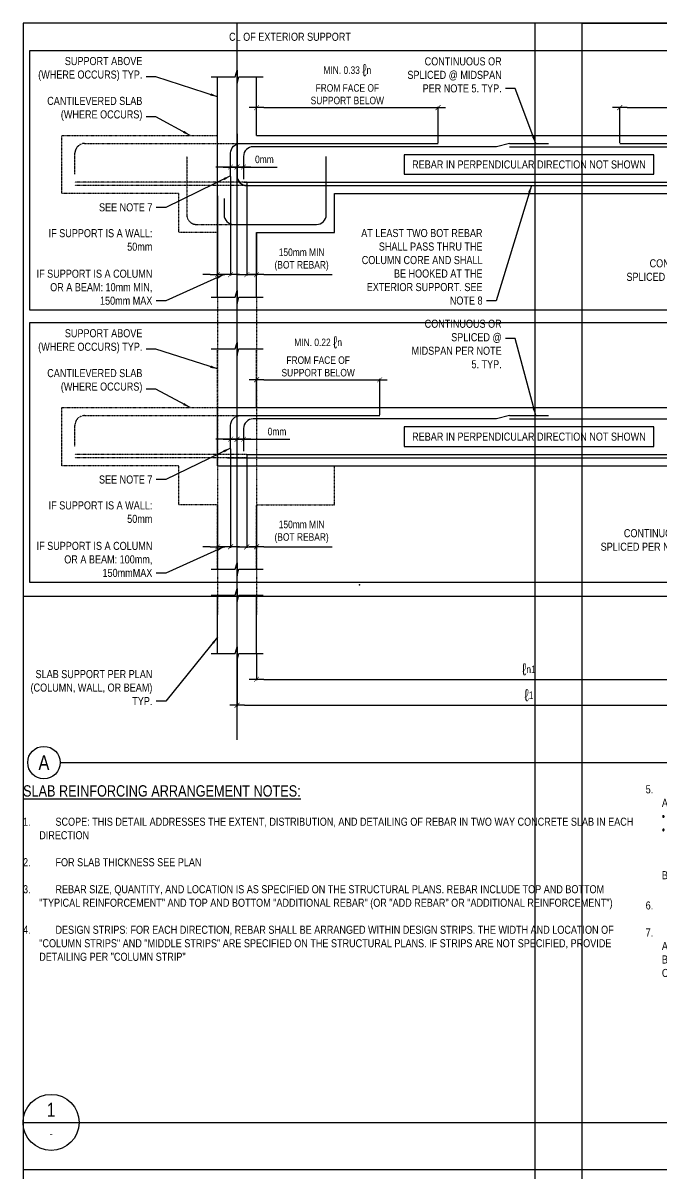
# Model space of a CAD drawing. Header units: millimetres. Extents: x 2010 to 89904, y -16050 to 57150.
# Drawn here: x 2250 to 22634, y 20403 to 57150 of the extents above; entities that cross this region are included whole.
import ezdxf
from ezdxf.enums import TextEntityAlignment as Align

# ---------------------------------------------------------------- set-up
doc = ezdxf.new("R2010")
doc.units = ezdxf.units.MM
for name, pattern in [('CENTER2', [1.125, 0.75, -0.125, 0.125, -0.125]), ('DOT2', [0.125, 0, -0.125]), ('HIDDEN2', [0.1875, 0.125, -0.0625])]:
    doc.linetypes.add(name, pattern=pattern)
doc.layers.add('NPLT-JLA', color=193, linetype='Continuous', plot=False)
for name, color, linetype in [('S-G-BREK', 2, 'Continuous'), ('S-G-CNTR', 1, 'CENTER2'), ('S-G-DIMS', 1, 'Continuous'), ('S-G-DOTS', 2, 'DOT2'), ('S-G-HDN2', 1, 'HIDDEN2'), ('S-G-LEDR', 2, 'Continuous'), ('S-G-MEDM', 3, 'Continuous'), ('S-G-RBAR', 7, 'Continuous'), ('S-G-STTL', 4, 'Continuous'), ('S-G-TEXT', 3, 'Continuous'), ('S-G-TITLREF', 4, 'Continuous')]:
    doc.layers.add(name, color=color, linetype=linetype)
doc.styles.add('ARIAL', font='arial.ttf', dxfattribs={"width": 0.8})
doc.dimstyles.new('ARIALDIMS', dxfattribs={"dimscale": 12, "dimtxt": 20, "dimasz": 19.5, "dimexe": 2.25, "dimexo": 1.75, "dimgap": 10, "dimtad": 1, "dimzin": 3, "dimdsep": 46, "dimtxsty": 'ARIAL', "dimblk1": 'nyatick', "dimblk2": 'nyatick', "dimsah": 1, "dimcen": 2.25, "dimclrd": 1, "dimclre": 1, "dimclrt": 2, "dimadec": 0, "dimazin": 0, "dimtfac": 1, "dimtmove": 0, "dimatfit": 3, "dimfxl": 1, "dimfrac": 2, "dimtolj": 1, "dimtzin": 0, "dimarcsym": 0})

# ---------------------------------------------------------------- blocks, each defined once
blk = doc.blocks.new('nyatick')
at = {"layer": 'S-G-DIMS'}
blk.add_line((-1.01, 0), (1, 0), dxfattribs=at)
at = {"layer": 'S-G-DIMS', "const_width": 0.08}
blk.add_lwpolyline([(0.34, 0.34), (-0.34, -0.34)], dxfattribs=at)
blk = doc.blocks.new('*D556')
at = {"layer": 'Defpoints', "color": 0, "transparency": 16777216}
for p in [(9389, 52064), (9699, 50460), (9389, 49117)]:
    blk.add_point(p, dxfattribs=at)
at = {"layer": 'S-G-DIMS', "color": 1, "lineweight": -2, "transparency": 16777216}
for p, q in [((9389, 52043), (9389, 49090)), ((9699, 50439), (9699, 49090)), ((9155, 49117), (8921, 49117)), ((9389, 49117), (9699, 49117)), ((9933, 49117), (12110, 49117))]:
    blk.add_line(p, q, dxfattribs=at)
at = {"layer": 'S-G-DIMS', "color": 1, "lineweight": -2, "transparency": 16777216, "xscale": 234, "yscale": 234, "zscale": 234}
blk.add_blockref('nyatick', (9389, 49117), dxfattribs=at)
at = {"layer": 'S-G-DIMS', "color": 1, "lineweight": -2, "transparency": 16777216, "xscale": 234, "yscale": 234, "zscale": 234, "rotation": 180}
blk.add_blockref('nyatick', (9699, 49117), dxfattribs=at)
at = {"layer": 'S-G-DIMS', "color": 2, "transparency": 16777216, "insert": (11138, 49595), "char_height": 240, "attachment_point": 5, "style": 'ARIAL'}
blk.add_mtext('\\A1;150mm MIN\\P(BOT REBAR)', dxfattribs=at)
blk = doc.blocks.new('*D558')
at = {"layer": 'Defpoints', "color": 0, "transparency": 16777216}
for p in [(9699, 37022), (27080, 37022), (27080, 36194)]:
    blk.add_point(p, dxfattribs=at)
at = {"layer": 'S-G-DIMS', "color": 1, "lineweight": -2, "transparency": 16777216}
for p, q in [((9699, 37001), (9699, 36167)), ((27080, 37001), (27080, 36167)), ((9933, 36194), (26846, 36194))]:
    blk.add_line(p, q, dxfattribs=at)
at = {"layer": 'S-G-DIMS', "color": 1, "lineweight": -2, "transparency": 16777216, "xscale": 234, "yscale": 234, "zscale": 234, "rotation": 180}
blk.add_blockref('nyatick', (9699, 36194), dxfattribs=at)
at = {"layer": 'S-G-DIMS', "color": 1, "lineweight": -2, "transparency": 16777216, "xscale": 234, "yscale": 234, "zscale": 234}
blk.add_blockref('nyatick', (27080, 36194), dxfattribs=at)
at = {"layer": 'S-G-DIMS', "color": 2, "transparency": 16777216, "insert": (18389, 36512), "char_height": 240, "attachment_point": 5, "style": 'ARIAL'}
blk.add_mtext('\\A1;{\\fArial|b0|i0|c0|p34;\\H1.6x;ℓ\\H0.625x;n1 }', dxfattribs=at)
blk = doc.blocks.new('*D560')
at = {"layer": 'Defpoints', "color": 0, "transparency": 16777216}
for p in [(9078, 37022), (27701, 37022), (27701, 35366)]:
    blk.add_point(p, dxfattribs=at)
at = {"layer": 'S-G-DIMS', "color": 1, "lineweight": -2, "transparency": 16777216}
for p, q in [((9078, 37001), (9078, 35339)), ((27701, 37001), (27701, 35339)), ((9312, 35366), (27467, 35366))]:
    blk.add_line(p, q, dxfattribs=at)
at = {"layer": 'S-G-DIMS', "color": 1, "lineweight": -2, "transparency": 16777216, "xscale": 234, "yscale": 234, "zscale": 234, "rotation": 180}
blk.add_blockref('nyatick', (9078, 35366), dxfattribs=at)
at = {"layer": 'S-G-DIMS', "color": 1, "lineweight": -2, "transparency": 16777216, "xscale": 234, "yscale": 234, "zscale": 234}
blk.add_blockref('nyatick', (27701, 35366), dxfattribs=at)
at = {"layer": 'S-G-DIMS', "color": 2, "transparency": 16777216, "insert": (18389, 35685), "char_height": 240, "attachment_point": 5, "style": 'ARIAL'}
blk.add_mtext('\\A1;{\\fArial|b0|i0|c0|p34;\\H1.6x;ℓ\\H0.625x;1 }', dxfattribs=at)
blk = doc.blocks.new('*D617')
at = {"layer": 'Defpoints', "color": 0, "transparency": 16777216}
for p in [(9389, 43373), (9699, 41770), (9389, 40426)]:
    blk.add_point(p, dxfattribs=at)
at = {"layer": 'S-G-DIMS', "color": 1, "lineweight": -2, "transparency": 16777216}
for p, q in [((9389, 43352), (9389, 40399)), ((9699, 41749), (9699, 40399)), ((9155, 40426), (8921, 40426)), ((9389, 40426), (9699, 40426)), ((9933, 40426), (12110, 40426))]:
    blk.add_line(p, q, dxfattribs=at)
at = {"layer": 'S-G-DIMS', "color": 1, "lineweight": -2, "transparency": 16777216, "xscale": 234, "yscale": 234, "zscale": 234}
blk.add_blockref('nyatick', (9389, 40426), dxfattribs=at)
at = {"layer": 'S-G-DIMS', "color": 1, "lineweight": -2, "transparency": 16777216, "xscale": 234, "yscale": 234, "zscale": 234, "rotation": 180}
blk.add_blockref('nyatick', (9699, 40426), dxfattribs=at)
at = {"layer": 'S-G-DIMS', "color": 2, "transparency": 16777216, "insert": (11138, 40904), "char_height": 240, "attachment_point": 5, "style": 'ARIAL'}
blk.add_mtext('\\A1;150mm MIN\\P(BOT REBAR)', dxfattribs=at)
blk = doc.blocks.new('*D620')
at = {"layer": 'Defpoints', "color": 0, "transparency": 16777216}
for p in [(15493, 54450), (9699, 53564), (15493, 53305)]:
    blk.add_point(p, dxfattribs=at)
at = {"layer": 'S-G-DIMS', "color": 1, "lineweight": -2, "transparency": 16777216}
for p, q in [((9699, 53585), (9699, 54477)), ((9933, 54450), (15259, 54450)), ((15493, 53326), (15493, 54477))]:
    blk.add_line(p, q, dxfattribs=at)
at = {"layer": 'S-G-DIMS', "color": 1, "lineweight": -2, "transparency": 16777216, "xscale": 234, "yscale": 234, "zscale": 234, "rotation": 180}
blk.add_blockref('nyatick', (9699, 54450), dxfattribs=at)
at = {"layer": 'S-G-DIMS', "color": 1, "lineweight": -2, "transparency": 16777216, "xscale": 234, "yscale": 234, "zscale": 234}
blk.add_blockref('nyatick', (15493, 54450), dxfattribs=at)
at = {"layer": 'S-G-DIMS', "color": 2, "transparency": 16777216, "insert": (12596, 55195), "char_height": 240, "width": 2903.69, "attachment_point": 5, "style": 'ARIAL'}
blk.add_mtext('\\A1;MIN. 0.33 {\\H1.6x;ℓ}n\\PFROM FACE OF SUPPORT BELOW', dxfattribs=at)
blk = doc.blocks.new('*D621')
at = {"layer": 'Defpoints', "color": 0, "transparency": 16777216}
for p in [(27080, 54450), (21286, 53305), (27080, 53564)]:
    blk.add_point(p, dxfattribs=at)
at = {"layer": 'S-G-DIMS', "color": 1, "lineweight": -2, "transparency": 16777216}
for p, q in [((21286, 53326), (21286, 54477)), ((21520, 54450), (26846, 54450)), ((27080, 53585), (27080, 54477))]:
    blk.add_line(p, q, dxfattribs=at)
at = {"layer": 'S-G-DIMS', "color": 1, "lineweight": -2, "transparency": 16777216, "xscale": 234, "yscale": 234, "zscale": 234, "rotation": 180}
blk.add_blockref('nyatick', (21286, 54450), dxfattribs=at)
at = {"layer": 'S-G-DIMS', "color": 1, "lineweight": -2, "transparency": 16777216, "xscale": 234, "yscale": 234, "zscale": 234}
blk.add_blockref('nyatick', (27080, 54450), dxfattribs=at)
at = {"layer": 'S-G-DIMS', "color": 2, "transparency": 16777216, "insert": (24183, 55195), "char_height": 240, "width": 3000.59, "attachment_point": 5, "style": 'ARIAL'}
blk.add_mtext('\\A1;MIN. 0.33 {\\H1.6x;ℓ}n\\PFROM FACE OF SUPPORT BELOW', dxfattribs=at)
blk = doc.blocks.new('*D625')
at = {"layer": 'Defpoints', "color": 0, "transparency": 16777216}
for p in [(9078, 52553), (8871, 52323), (9078, 52323)]:
    blk.add_point(p, dxfattribs=at)
at = {"layer": 'S-G-DIMS', "color": 1, "lineweight": -2, "transparency": 16777216}
for p, q in [((8637, 52553), (8403, 52553)), ((8871, 52344), (8871, 52580)), ((8871, 52553), (9078, 52553)), ((9078, 52344), (9078, 52580)), ((9312, 52553), (10354, 52553))]:
    blk.add_line(p, q, dxfattribs=at)
at = {"layer": 'S-G-DIMS', "color": 1, "lineweight": -2, "transparency": 16777216, "xscale": 234, "yscale": 234, "zscale": 234}
blk.add_blockref('nyatick', (8871, 52553), dxfattribs=at)
at = {"layer": 'S-G-DIMS', "color": 1, "lineweight": -2, "transparency": 16777216, "xscale": 234, "yscale": 234, "zscale": 234, "rotation": 180}
blk.add_blockref('nyatick', (9078, 52553), dxfattribs=at)
at = {"layer": 'S-G-DIMS', "color": 2, "transparency": 16777216, "insert": (9950, 52795), "char_height": 240, "attachment_point": 5, "style": 'ARIAL'}
blk.add_mtext('\\A1;0mm', dxfattribs=at)
blk = doc.blocks.new('*D626')
at = {"layer": 'Defpoints', "color": 0, "transparency": 16777216}
for p in [(9285, 52553), (9285, 52553), (9078, 52323)]:
    blk.add_point(p, dxfattribs=at)
at = {"layer": 'S-G-DIMS', "color": 1, "lineweight": -2, "transparency": 16777216}
for p, q in [((8844, 52553), (8610, 52553)), ((9078, 52344), (9078, 52580)), ((9078, 52553), (9285, 52553)), ((9285, 52574), (9285, 52580)), ((9519, 52553), (9753, 52553))]:
    blk.add_line(p, q, dxfattribs=at)
at = {"layer": 'S-G-DIMS', "color": 1, "lineweight": -2, "transparency": 16777216, "xscale": 234, "yscale": 234, "zscale": 234}
blk.add_blockref('nyatick', (9078, 52553), dxfattribs=at)
at = {"layer": 'S-G-DIMS', "color": 1, "lineweight": -2, "transparency": 16777216, "xscale": 234, "yscale": 234, "zscale": 234, "rotation": 180}
blk.add_blockref('nyatick', (9285, 52553), dxfattribs=at)
blk = doc.blocks.new('*D627')
at = {"layer": 'Defpoints', "color": 0, "transparency": 16777216}
for p in [(8871, 52271), (8457, 51650), (8457, 49117)]:
    blk.add_point(p, dxfattribs=at)
at = {"layer": 'S-G-DIMS', "color": 1, "lineweight": -2, "transparency": 16777216}
for p, q in [((8871, 52250), (8871, 49090)), ((8457, 51629), (8457, 49090)), ((8223, 49117), (7989, 49117)), ((8871, 49117), (8457, 49117)), ((9105, 49117), (9339, 49117))]:
    blk.add_line(p, q, dxfattribs=at)
at = {"layer": 'S-G-DIMS', "color": 1, "lineweight": -2, "transparency": 16777216, "xscale": 234, "yscale": 234, "zscale": 234}
blk.add_blockref('nyatick', (8457, 49117), dxfattribs=at)
at = {"layer": 'S-G-DIMS', "color": 1, "lineweight": -2, "transparency": 16777216, "xscale": 234, "yscale": 234, "zscale": 234, "rotation": 180}
blk.add_blockref('nyatick', (8871, 49117), dxfattribs=at)
blk = doc.blocks.new('*D628')
at = {"layer": 'Defpoints', "color": 0, "transparency": 16777216}
for p in [(13630, 45759), (9699, 44874), (13630, 44615)]:
    blk.add_point(p, dxfattribs=at)
at = {"layer": 'S-G-DIMS', "color": 1, "lineweight": -2, "transparency": 16777216}
for p, q in [((9699, 44895), (9699, 45786)), ((9933, 45759), (13396, 45759)), ((13630, 44636), (13630, 45786))]:
    blk.add_line(p, q, dxfattribs=at)
at = {"layer": 'S-G-DIMS', "color": 1, "lineweight": -2, "transparency": 16777216, "xscale": 234, "yscale": 234, "zscale": 234, "rotation": 180}
blk.add_blockref('nyatick', (9699, 45759), dxfattribs=at)
at = {"layer": 'S-G-DIMS', "color": 1, "lineweight": -2, "transparency": 16777216, "xscale": 234, "yscale": 234, "zscale": 234}
blk.add_blockref('nyatick', (13630, 45759), dxfattribs=at)
at = {"layer": 'S-G-DIMS', "color": 2, "transparency": 16777216, "insert": (11665, 46505), "char_height": 240, "width": 2482.81, "attachment_point": 5, "style": 'ARIAL'}
blk.add_mtext('\\A1;MIN. 0.22 {\\H1.6x;ℓ}n\\PFROM FACE OF SUPPORT BELOW', dxfattribs=at)
blk = doc.blocks.new('*D606')
at = {"layer": 'Defpoints', "color": 0, "transparency": 16777216}
for p in [(9078, 43862), (8871, 43632), (9078, 43632)]:
    blk.add_point(p, dxfattribs=at)
at = {"layer": 'S-G-DIMS', "color": 1, "lineweight": -2, "transparency": 16777216}
for p, q in [((8637, 43862), (8403, 43862)), ((8871, 43653), (8871, 43889)), ((8871, 43862), (9078, 43862)), ((9078, 43653), (9078, 43889)), ((9312, 43862), (10758, 43862))]:
    blk.add_line(p, q, dxfattribs=at)
at = {"layer": 'S-G-DIMS', "color": 1, "lineweight": -2, "transparency": 16777216, "xscale": 234, "yscale": 234, "zscale": 234}
blk.add_blockref('nyatick', (8871, 43862), dxfattribs=at)
at = {"layer": 'S-G-DIMS', "color": 1, "lineweight": -2, "transparency": 16777216, "xscale": 234, "yscale": 234, "zscale": 234, "rotation": 180}
blk.add_blockref('nyatick', (9078, 43862), dxfattribs=at)
at = {"layer": 'S-G-DIMS', "color": 2, "transparency": 16777216, "insert": (10354, 44105), "char_height": 240, "attachment_point": 5, "style": 'ARIAL'}
blk.add_mtext('\\A1;0mm', dxfattribs=at)
blk = doc.blocks.new('*D607')
at = {"layer": 'Defpoints', "color": 0, "transparency": 16777216}
for p in [(9285, 43862), (9285, 43862), (9078, 43632)]:
    blk.add_point(p, dxfattribs=at)
at = {"layer": 'S-G-DIMS', "color": 1, "lineweight": -2, "transparency": 16777216}
for p, q in [((8844, 43862), (8610, 43862)), ((9078, 43653), (9078, 43889)), ((9078, 43862), (9285, 43862)), ((9285, 43883), (9285, 43889)), ((9519, 43862), (9753, 43862))]:
    blk.add_line(p, q, dxfattribs=at)
at = {"layer": 'S-G-DIMS', "color": 1, "lineweight": -2, "transparency": 16777216, "xscale": 234, "yscale": 234, "zscale": 234}
blk.add_blockref('nyatick', (9078, 43862), dxfattribs=at)
at = {"layer": 'S-G-DIMS', "color": 1, "lineweight": -2, "transparency": 16777216, "xscale": 234, "yscale": 234, "zscale": 234, "rotation": 180}
blk.add_blockref('nyatick', (9285, 43862), dxfattribs=at)
blk = doc.blocks.new('*D608')
at = {"layer": 'Defpoints', "color": 0, "transparency": 16777216}
for p in [(8871, 43580), (8457, 41770), (8457, 40426)]:
    blk.add_point(p, dxfattribs=at)
at = {"layer": 'S-G-DIMS', "color": 1, "lineweight": -2, "transparency": 16777216}
for p, q in [((8871, 43559), (8871, 40399)), ((8457, 41749), (8457, 40399)), ((8223, 40426), (7989, 40426)), ((8871, 40426), (8457, 40426)), ((9105, 40426), (9339, 40426))]:
    blk.add_line(p, q, dxfattribs=at)
at = {"layer": 'S-G-DIMS', "color": 1, "lineweight": -2, "transparency": 16777216, "xscale": 234, "yscale": 234, "zscale": 234}
blk.add_blockref('nyatick', (8457, 40426), dxfattribs=at)
at = {"layer": 'S-G-DIMS', "color": 1, "lineweight": -2, "transparency": 16777216, "xscale": 234, "yscale": 234, "zscale": 234, "rotation": 180}
blk.add_blockref('nyatick', (8871, 40426), dxfattribs=at)

msp = doc.modelspace()

# ---------------------------------------------------------------- linework, layer by layer
at = {"layer": 'NPLT-JLA'}
for p, q in [((2250, 57150), (2250, -16050)), ((89875, 57150), (2250, 57150)), ((18575, 57150), (18575, -16050)), ((20075, 57150), (20075, -16050)), ((20075, 57150), (89875, 57150)), ((2250, 38850), (89875, 38850)), ((2250, 38850), (72050, 38850)), ((20075, 38850), (89875, 38850)), ((2250, 20550), (89875, 20550)), ((2250, 20550), (72050, 20550))]:
    msp.add_line(p, q, dxfattribs=at)
msp.add_point((12986.707, 39210.703), dxfattribs=at)
at = {"layer": 'S-G-BREK'}
for points in [[(8250.529, 55437.01), (9022.746, 55437.01), (9078.188, 55643.925), (9078.188, 55230.095), (9133.631, 55437.01), (9905.848, 55437.01)], [(8250.529, 48401.907), (9022.746, 48401.907), (9078.188, 48608.822), (9078.188, 48194.992), (9133.631, 48401.907), (9905.848, 48401.907)], [(8250.529, 46746.589), (9022.746, 46746.589), (9078.188, 46953.503), (9078.188, 46539.674), (9133.631, 46746.589), (9905.848, 46746.589)], [(8250.529, 39711.485), (9022.746, 39711.485), (9078.188, 39918.4), (9078.188, 39504.57), (9133.631, 39711.485), (9905.848, 39711.485)], [(8250.529, 38883.826), (9022.746, 38883.826), (9078.188, 39090.741), (9078.188, 38676.911), (9133.631, 38883.826), (9905.848, 38883.826)], [(8250.529, 37021.593), (9022.746, 37021.593), (9078.188, 37228.508), (9078.188, 36814.678), (9133.631, 37021.593), (9905.848, 37021.593)]]:
    msp.add_lwpolyline(points, dxfattribs=at)
at = {"layer": 'S-G-CNTR'}
msp.add_line((9078.188, 34262.398), (9078.188, 57150), dxfattribs=at)
at = {"layer": 'S-G-DIMS'}
for points in [[(14409.223, 52322.523), (22369.486, 52322.523), (22369.486, 52943.268), (14409.223, 52943.268)], [(14409.223, 43632.102), (22369.486, 43632.102), (22369.486, 44252.846), (14409.223, 44252.846)]]:
    msp.add_lwpolyline(points, close=True, dxfattribs=at)
at = {"layer": 'S-G-DOTS'}
for p, q in [((8457.444, 48401.907), (8457.444, 38263.082)), ((9698.933, 48401.907), (9698.933, 38263.082))]:
    msp.add_line(p, q, dxfattribs=at)
at = {"layer": 'S-G-HDN2'}
for p, q in [((3491.489, 51701.779), (3491.489, 53564.012)), ((3491.489, 53564.012), (8457.444, 53564.012)), ((9388.561, 52063.88), (3905.318, 52063.88)), ((9388.561, 51960.422), (3905.318, 51960.422)), ((7215.955, 51701.779), (3491.489, 51701.779)), ((7215.955, 50460.29), (7215.955, 51701.779)), ((8457.444, 50460.29), (7215.955, 50460.29)), ((8457.444, 50460.29), (7215.955, 50460.29)), ((8457.444, 44873.59), (8457.444, 46746.589)), ((9698.933, 44873.59), (9698.933, 46746.589)), ((3491.489, 43011.357), (3491.489, 44873.59)), ((3491.489, 44873.59), (8457.444, 44873.59)), ((9388.561, 43373.458), (3905.318, 43373.458)), ((7215.955, 43011.357), (3491.489, 43011.357)), ((9388.561, 43270.001), (3905.318, 43270.001)), ((7215.955, 41769.868), (7215.955, 43011.357)), ((12181.911, 41769.868), (12181.911, 43011.357)), ((8457.444, 41769.868), (7215.955, 41769.868)), ((8457.444, 41769.868), (7215.955, 41769.868)), ((8457.444, 39711.485), (8457.444, 41769.868)), ((9698.933, 39711.485), (9698.933, 41769.868)), ((9698.933, 41769.868), (12181.911, 41769.868))]:
    msp.add_line(p, q, dxfattribs=at)
for points in [[(3905.318, 52322.523), (3905.318, 52994.996, -0.414213562), (4215.691, 53305.369), (9181.646, 53305.369)], [(7474.599, 52891.539), (7474.599, 51029.306, 0.414213562), (7784.971, 50718.934), (8974.731, 50718.934)], [(3905.318, 43632.102), (3905.318, 44304.575, -0.414213562), (4215.691, 44614.947), (9181.646, 44614.947)]]:
    msp.add_lwpolyline(points, format="xyb", dxfattribs=at)
at = {"layer": 'S-G-MEDM'}
for p, q in [((8457.444, 48401.907), (8457.444, 55437.01)), ((9698.933, 53564.012), (9698.933, 55437.01)), ((9698.933, 53564.012), (27079.776, 53564.012)), ((12181.911, 51701.779), (24596.799, 51701.779)), ((12181.911, 50460.29), (12181.911, 51701.779)), ((9698.933, 48401.907), (9698.933, 50460.29)), ((9698.933, 50460.29), (12181.911, 50460.29)), ((8457.444, 43011.357), (8457.444, 44873.59)), ((8457.444, 44873.59), (52944.127, 44873.59)), ((8457.444, 43011.357), (52944.127, 43011.357)), ((8457.444, 37021.593), (8457.444, 38883.826)), ((9698.933, 37021.593), (9698.933, 38883.826))]:
    msp.add_line(p, q, dxfattribs=at)
for points in [[(2456.915, 47988.077), (54185.615, 47988.077), (54185.615, 56264.669), (2456.915, 56264.669)], [(2456.915, 39297.656), (54185.615, 39297.656), (54185.615, 47574.248), (2456.915, 47574.248)]]:
    msp.add_lwpolyline(points, close=True, dxfattribs=at)
at = {"layer": 'S-G-RBAR', "color": 6}
for p, q in [((9078.188, 53615.741), (9078.188, 52270.795)), ((17768.61, 53305.369), (17354.781, 53201.911)), ((17768.61, 53305.369), (19010.099, 53305.369)), ((21286.162, 53305.369), (34114.88, 53305.369)), ((17354.781, 53201.911), (9595.475, 53201.911)), ((17768.61, 53201.911), (35977.113, 53201.911)), ((9285.103, 52891.539), (9285.103, 52167.337)), ((9285.103, 52063.88), (28321.265, 52063.88)), ((9388.561, 51960.422), (26665.947, 51960.422)), ((17354.781, 44511.489), (9595.475, 44511.489)), ((17768.61, 44614.947), (17354.781, 44511.489)), ((17768.61, 44614.947), (19010.099, 44614.947)), ((17768.61, 44511.489), (35977.113, 44511.489)), ((9285.103, 44201.117), (9285.103, 43476.915)), ((9388.561, 43373.458), (24907.171, 43373.458)), ((8767.816, 43270.001), (26976.319, 43270.001))]:
    msp.add_line(p, q, dxfattribs=at)
for points in [[(8871.274, 52270.795), (8871.274, 52994.996, -0.414213562), (9181.646, 53305.369), (15492.547, 53305.369)], [(8664.359, 51546.593), (8664.359, 51029.306, 0.414213562), (8974.731, 50718.934), (11612.895, 50718.934, 0.414213562), (11923.267, 51029.306), (11923.267, 52891.539)], [(8871.274, 43580.373), (8871.274, 44304.575, -0.414213562), (9181.646, 44614.947), (13630.314, 44614.947)]]:
    msp.add_lwpolyline(points, format="xyb", dxfattribs=at)
for centre, start, end in [((9595.475, 52891.539), 90, 180), ((9388.561, 52270.795), 180, 270), ((9595.475, 44201.117), 90, 180)]:
    msp.add_arc(centre, 310.372, start, end, dxfattribs=at)
at = {"layer": 'S-G-STTL'}
msp.add_line((3433.707, 33538.196), (69439.529, 33538.196), dxfattribs=at)
msp.add_circle((2916.42, 33538.196), 517.287, dxfattribs=at)
at = {"layer": 'S-G-TITLREF'}
msp.add_line((2250, 22050), (72050, 22050), dxfattribs=at)
msp.add_circle((3145.884, 22050), 895.884, dxfattribs=at)

# ---------------------------------------------------------------- texts
at = {"layer": 'S-G-LEDR', "color": 3, "style": 'ARIAL'}
for s, insert, char_height, width, attachment_point in [('CL OF EXTERIOR SUPPORT', (10766.005, 56709.477), 258.64351, 4496.81253, 5), ('SUPPORT ABOVE (WHERE OCCURS) TYP.', (6057.232, 55297.633), 258.64351, 3393.40276, 9), ('CONTINUOUS OR SPLICED @ MIDSPAN PER NOTE 5. TYP.', (17520.114, 54931.051), 258.64351, 3471.41873, 9), ('CANTILEVERED SLAB (WHERE OCCURS)', (6057.232, 54025.549), 258.64351, 3600.31756, 9), ('REBAR IN PERPENDICULAR DIRECTION NOT SHOWN', (18389.355, 52632.895), 258.64351, 7960.26374, 5), ('SEE NOTE 7', (6375.971, 51132.523), 258.6435, 3919.05622, 9), ('IF SUPPORT IS A WALL:\\P50mm\\P\\PIF SUPPORT IS A COLUMN OR A BEAM: 10mm MIN, 150mm MAX', (6375.971, 48151.537), 258.64351, 3919.05622, 9), ('AT LEAST TWO BOT REBAR SHALL PASS THRU THE COLUMN CORE AND SHALL BE HOOKED AT THE EXTERIOR SUPPORT. SEE NOTE 8 ', (16909.819, 48155.96), 258.643511, 3923.94219, 9), ('CONTINUOUS OR SPLICED PER NOTE #5', (24696.722, 48913.742), 258.64351, 3293.16101, 9), ('CONTINUOUS OR SPLICED @ MIDSPAN PER NOTE 5. TYP.', (17520.114, 46122.783), 258.64351, 2997.89356, 9), ('SUPPORT ABOVE (WHERE OCCURS) TYP.', (6057.232, 46607.211), 258.64351, 3393.40276, 9), ('CANTILEVERED SLAB (WHERE OCCURS)', (6057.232, 45335.127), 258.64351, 3600.31756, 9), ('REBAR IN PERPENDICULAR DIRECTION NOT SHOWN', (18389.355, 43942.474), 258.64351, 7960.26374, 5), ('SEE NOTE 7', (6375.971, 42442.101), 258.6435, 3919.05622, 9), ('IF SUPPORT IS A WALL:\\P50mm\\P\\PIF SUPPORT IS A COLUMN OR A BEAM: 100mm, 150mmMAX', (6375.971, 39461.115), 258.64351, 3841.86445, 9), ('CONTINUOUS OR SPLICED PER NOTE #5', (23874.55, 40296.965), 258.64351, 3195.73605, 9), ('SLAB SUPPORT PER PLAN (COLUMN, WALL, OR BEAM)\\PTYP.', (6375.971, 35371.635), 258.64351, 4250.1199, 9)]:
    msp.add_mtext(s, dxfattribs=dict(at, insert=insert, char_height=char_height, width=width, attachment_point=attachment_point))
at = {"layer": 'S-G-STTL', "style": 'ARIAL', "width": 0.8}
msp.add_text('A', height=465.558, dxfattribs=at).set_placement((2916.42, 33538.196), align=Align.MIDDLE)
at = {"layer": 'S-G-TEXT', "char_height": 258.643511, "width": 19449.99142, "attachment_point": 1, "style": 'ARIAL'}
for s, insert in [('\\pxqj;{\\H1.4x;\\LSLAB REINFORCING ARRANGEMENT NOTES:\\P}\\P\\pi-2,l2,ql;1.^ISCOPE: THIS DETAIL ADDRESSES THE EXTENT, DISTRIBUTION, AND DETAILING OF REBAR IN TWO WAY CONCRETE SLAB IN EACH DIRECTION\\P\\pi0,l0;\\P\\pi-2,l2;2.^IFOR SLAB THICKNESS SEE PLAN\\P\\pi0,l0;\\P\\pi-2,l2;3.^IREBAR SIZE, QUANTITY, AND LOCATION IS AS SPECIFIED ON THE STRUCTURAL PLANS. REBAR INCLUDE TOP AND BOTTOM "TYPICAL REINFORCEMENT" AND TOP AND BOTTOM "ADDITIONAL REBAR" (OR "ADD REBAR" OR "ADDITIONAL REINFORCEMENT")\\P\\pi0,l0;\\P\\pi-2,l2;4.^IDESIGN STRIPS: FOR EACH DIRECTION, REBAR SHALL BE ARRANGED WITHIN DESIGN STRIPS. THE WIDTH AND LOCATION OF "COLUMN STRIPS" AND "MIDDLE STRIPS" ARE SPECIFIED ON THE STRUCTURAL PLANS. IF STRIPS ARE NOT SPECIFIED, PROVIDE DETAILING PER "COLUMN STRIP" ', (2250, 32813.994)), ('\\pxi-2,l2;5.^ISPLICE:\\P\\pi-3,l5;A.^IFULL SPAN REBAR SHALL EITHER BE:\\P\\pqj;{\\fSymbol|b0|i0|c2|p18;·^I}CONTINUOUS OVER MULTIPLE SPANS, OR\\P{\\fSymbol|b0|i0|c2|p18;·^I}SPLICED (AS NEEDED FOR ERECTION/TRANSPORTATION PURPOSES) ONLY AT LOCATIONS SHOWN ON THESE DETAILS. ALL SPLICES SHALL BE CLASS "B" LAP SPLICE, EXCEPT THAT A 6"+6" SPLICE CAN BE PROVIDED FOR BOTTOM REBAR AT MIDDLE STRIPS INTERIOR CONDITIONS (SEE DETAILS)\\P\\pq*;B.^IPARTIAL SPAN REBAR (E.G. {\\A1;\\C3;0.33 \\fArial|b0|i0|c0|p34;\\H1.6x;ℓ\\H0.625x;n}, {\\A1;\\C3;0.22 \\fArial|b0|i0|c0|p34;\\H1.6x;ℓ\\H0.625x;n}, ETC.) SHALL NOT BE SPLICED \\P\\pi0,l0,ql;\\P\\pi-2,l2,q*;6.^IALL REBAR SHALL BE CHAIRED UP\\P\\pi0,l0,ql,t2;\\P\\pi-2,l2,q*,tz;7.^IHOOKS:\\P\\pi-3,l5;A.^IPROVIDE STANDARD HOOKS AT ALL TOP REBAR EXTERIOR SUPPORTS\\PB.^IAT EACH COLUMN STRIP, PROVIDE STANDARD HOOKS AT BOTTOM TYPICAL REINFORCEMENT ENDS AT EXTERIOR SUPPORTS\\PC.^IAT SLAB EDGES, IF HOOKS EXCEED THE SLAB THICKNESS, HOOKS MAY BE SLIGHTLY SPUN AROUND THE REBAR AXIS AS NEEDED TO FIT THE HOOK WITHIN THE SLAB THICKNESS. DO NOT CUT THE LEG OF THE HOOK.', (22113.821, 32813.994))]:
    msp.add_mtext(s, dxfattribs=dict(at, insert=insert))
at = {"layer": 'S-G-TITLREF', "style": 'ARIAL', "width": 0.8}
for s, height, p in [('1', 447.942, (3145.884, 22453.472)), ('-', 248.857, (3145.884, 21687.733))]:
    msp.add_text(s, height=height, dxfattribs=at).set_placement(p, align=Align.MIDDLE)

# ---------------------------------------------------------------- dimensions: what is measured, and where the dimension line sits
at = {"layer": 'S-G-DIMS'}
for base, p1, p2, text, picture, middle in [((15492.547, 54449.735), (9698.933, 53564.012), (15492.547, 53305.369), 'MIN. 0.33 {\\H1.6x;ℓ}n\\PFROM FACE OF SUPPORT BELOW', '*D620', (12595.74, 55195.312)), ((27079.776, 54449.735), (21286.162, 53305.369), (27079.776, 53564.012), 'MIN. 0.33 {\\H1.6x;ℓ}n\\PFROM FACE OF SUPPORT BELOW', '*D621', (24182.969, 55195.312)), ((8457.444, 40426.287), (8871.274, 43580.373), (8457.444, 41769.868), ' ', '*D608', (8664.359, 40426.287)), ((27700.521, 35366.274), (9078.188, 37021.593), (27700.521, 37021.593), '{\\fArial|b0|i0|c0|p34;\\H1.6x;ℓ\\H0.625x;1 }', '*D560', (18389.355, 35684.692)), ((27079.776, 36193.934), (9698.933, 37021.593), (27079.776, 37021.593), '{\\fArial|b0|i0|c0|p34;\\H1.6x;ℓ\\H0.625x;n1 }', '*D558', (18389.355, 36512.351))]:
    dim = msp.add_linear_dim(base=base, p1=p1, p2=p2, text=text, dimstyle='ARIALDIMS', dxfattribs=at)
    dim.commit()
    dim.dimension.update_dxf_attribs({"geometry": picture, "text_midpoint": middle})
for base, p1, p2, text, picture, middle in [((9078.188, 52552.501), (8871.274, 52322.523), (9078.188, 52322.523), '0mm', '*D625', (9949.997, 52552.501)), ((8457.444, 49116.709), (8871.274, 52270.795), (8457.444, 51650.05), ' ', '*D627', (8664.359, 49116.709)), ((9388.561, 49116.709), (9698.933, 50460.29), (9388.561, 52063.88), '150mm MIN\\P(BOT REBAR)', '*D556', (11138.294, 49116.709)), ((13630.314, 45759.313), (9698.933, 44873.59), (13630.314, 44614.947), 'MIN. 0.22 {\\H1.6x;ℓ}n\\PFROM FACE OF SUPPORT BELOW', '*D628', (11664.624, 45759.313)), ((9078.188, 43862.08), (8871.274, 43632.102), (9078.188, 43632.102), '0mm', '*D606', (10353.806, 43862.08)), ((9388.561, 40426.287), (9698.933, 41769.868), (9388.561, 43373.458), '150mm MIN\\P(BOT REBAR)', '*D617', (11138.294, 40426.287))]:
    dim = msp.add_linear_dim(base=base, p1=p1, p2=p2, text=text, dimstyle='ARIALDIMS', dxfattribs=at)
    dim.commit()
    dim.dimension.update_dxf_attribs({"geometry": picture, "text_midpoint": middle, "dimtype": 160})
for base, p1, p2, picture, middle in [((9285.103, 52552.501), (9078.188, 52322.523), (9285.103, 52552.501), '*D626', (9181.646, 52552.501)), ((9285.103, 43862.08), (9078.188, 43632.102), (9285.103, 43862.08), '*D607', (9181.646, 43862.08))]:
    dim = msp.add_linear_dim(base=base, p1=p1, p2=p2, text=' ', dimstyle='ARIALDIMS', override={"dimtmove": 1}, dxfattribs=at)
    dim.commit()
    dim.dimension.update_dxf_attribs({"geometry": picture, "text_midpoint": middle})

# ---------------------------------------------------------------- leaders
at = {"layer": 'S-G-LEDR'}
for points in [[(8457.444, 54796.577), (6491.753, 55426.954), (6181.381, 55426.954)], [(18606.092, 53305.369), (17954.635, 55060.372), (17644.263, 55060.372)], [(7579.894, 53564.012), (6491.753, 54154.871), (6181.381, 54154.871)], [(8871.274, 52270.795), (6810.492, 51261.845), (6500.12, 51261.845)], [(18467.003, 51960.422), (17344.34, 48285.282), (17033.968, 48285.282)], [(8664.359, 49116.709), (6810.492, 48280.859), (6500.12, 48280.859)], [(18606.092, 44614.947), (17954.635, 47079.356), (17644.263, 47079.356)], [(8457.444, 46106.155), (6491.753, 46736.533), (6181.381, 46736.533)], [(7579.894, 44873.59), (6491.753, 45464.449), (6181.381, 45464.449)], [(8871.274, 43580.373), (6810.492, 42571.423), (6500.12, 42571.423)], [(8664.359, 40426.287), (6810.492, 39590.437), (6500.12, 39590.437)], [(8457.444, 37536.721), (6810.492, 35500.957), (6500.12, 35500.957)]]:
    msp.add_leader(points, dimstyle='ARIALDIMS', override={"dimgap": 0.05, "dimtad": 0}, dxfattribs=at)

doc.saveas('drawing.dxf')
